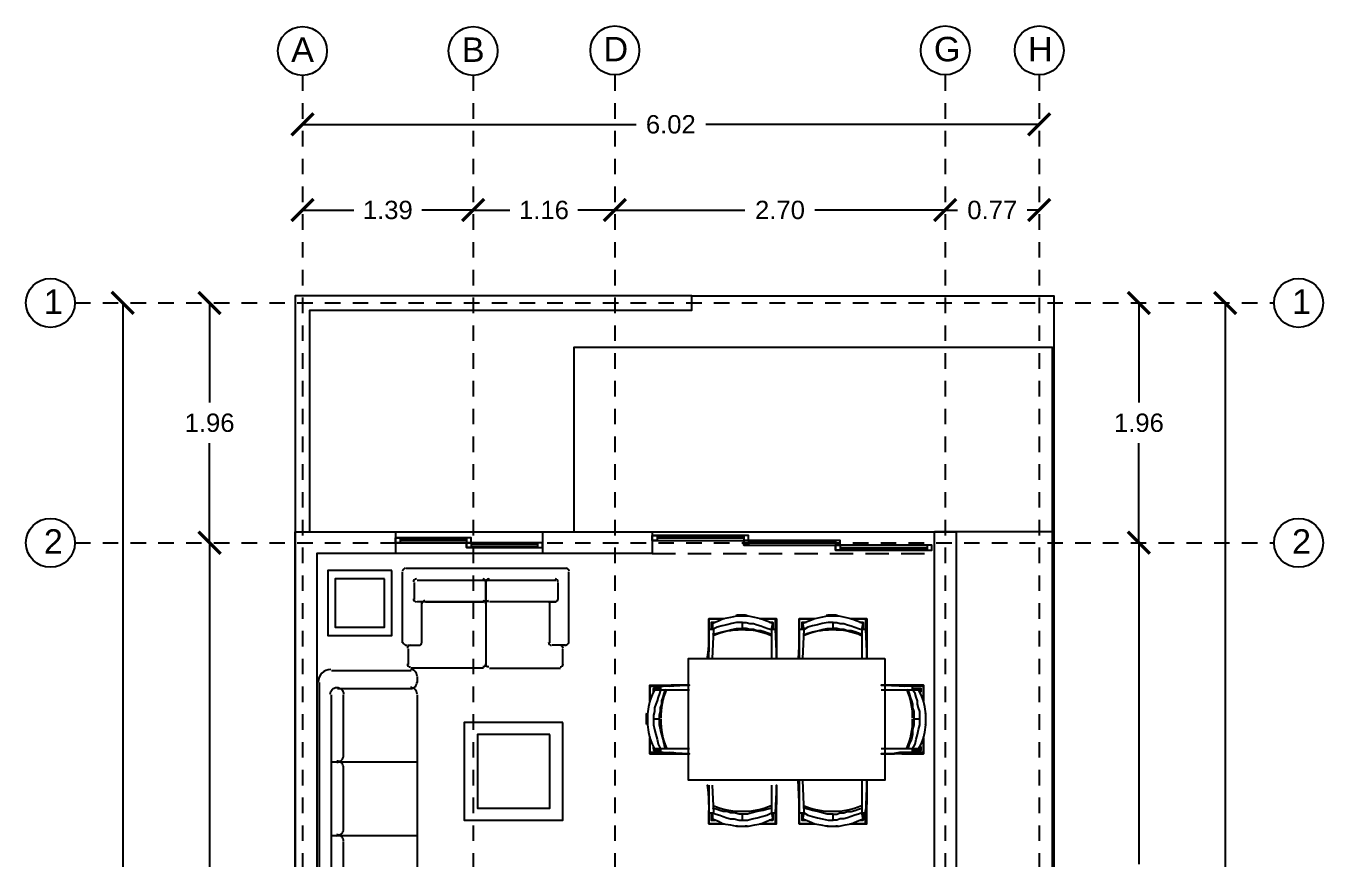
# Model space of a CAD drawing. Header units: metres. Extents: x -5 to 105, y 23 to 139.
# Drawn here: x 22.56 to 33.16, y 132.03 to 138.84 of the extents above; entities that cross this region are included whole.
import ezdxf

# ---------------------------------------------------------------- set-up
doc = ezdxf.new("R2010")
doc.units = ezdxf.units.M
doc.linetypes.add('DASHED2', pattern=[9.525, 6.35, -3.175])
for name, color, linetype in [('Cotas', 1, 'Continuous'), ('Ejes', 30, 'DASHED2'), ('Muebles', 41, 'Continuous'), ('Muros', 8, 'Continuous'), ('Proyecciones', 254, 'DASHED2'), ('Ventanas', 4, 'Continuous')]:
    doc.layers.add(name, color=color, linetype=linetype)
doc.styles.get("Standard").update_dxf_attribs({"font": 'arial.ttf'})
doc.dimstyles.new('Cotas', dxfattribs={"dimtxt": 0.15, "dimasz": 0.18, "dimexe": 0.18, "dimexo": 0.0625, "dimgap": 0.09, "dimtad": 0, "dimtih": 1, "dimtoh": 1, "dimzin": 0, "dimdsep": 46, "dimtxsty": 'Standard', "dimblk": 'ARCHTICK', "dimcen": 0.09, "dimse1": 1, "dimse2": 1, "dimclre": 30, "dimadec": 0, "dimazin": 0, "dimtfac": 1, "dimtofl": 0, "dimtmove": 0, "dimatfit": 3, "dimfxl": 1, "dimtolj": 1, "dimtzin": 0, "dimarcsym": 0})

# ---------------------------------------------------------------- blocks, each defined once
blk = doc.blocks.new('_ArchTick')
at = {"color": 0, "linetype": 'ByBlock', "const_width": 0.15}
blk.add_lwpolyline([(-0.5, -0.5), (0.5, 0.5)], dxfattribs=at)
blk = doc.blocks.new('*D53')
at = {"layer": 'Cotas', "color": 0, "lineweight": -2, "ltscale": 0.03, "transparency": 16777216}
for p, q in [((24.061, 134.619), (24.061, 131.692)), ((24.061, 128.431), (24.061, 131.358))]:
    blk.add_line(p, q, dxfattribs=at)
at = {"layer": 'Defpoints', "color": 0, "ltscale": 0.03, "transparency": 16777216}
for p in [(24.061, 134.619), (25.578, 134.619), (25.096, 128.431)]:
    blk.add_point(p, dxfattribs=at)
at = {"layer": 'Cotas', "color": 0, "lineweight": -2, "ltscale": 0.03, "transparency": 16777216, "xscale": 0.18, "yscale": 0.18, "zscale": 0.18}
for p, rotation in [((24.061, 134.619), 90), ((24.061, 128.431), 270)]:
    blk.add_blockref('_ArchTick', p, dxfattribs=dict(at, rotation=rotation))
at = {"layer": 'Cotas', "color": 0, "ltscale": 0.03, "transparency": 16777216, "insert": (24.061, 131.525), "char_height": 0.15, "attachment_point": 5}
blk.add_mtext('\\A1;6.19', dxfattribs=at)
blk = doc.blocks.new('*D54')
at = {"layer": 'Cotas', "color": 0, "lineweight": -2, "ltscale": 0.03, "transparency": 16777216}
for p, q in [((24.061, 136.579), (24.061, 135.765)), ((24.061, 134.619), (24.061, 135.432))]:
    blk.add_line(p, q, dxfattribs=at)
at = {"layer": 'Defpoints', "color": 0, "ltscale": 0.03, "transparency": 16777216}
for p in [(24.061, 136.579), (24.761, 136.579), (24.761, 134.619)]:
    blk.add_point(p, dxfattribs=at)
at = {"layer": 'Cotas', "color": 0, "lineweight": -2, "ltscale": 0.03, "transparency": 16777216, "xscale": 0.18, "yscale": 0.18, "zscale": 0.18}
for p, rotation in [((24.061, 136.579), 90), ((24.061, 134.619), 270)]:
    blk.add_blockref('_ArchTick', p, dxfattribs=dict(at, rotation=rotation))
at = {"layer": 'Cotas', "color": 0, "ltscale": 0.03, "transparency": 16777216, "insert": (24.061, 135.599), "char_height": 0.15, "attachment_point": 5}
blk.add_mtext('\\A1;1.96', dxfattribs=at)
blk = doc.blocks.new('*D55')
at = {"layer": 'Cotas', "color": 0, "lineweight": -2, "ltscale": 0.03, "transparency": 16777216}
for p, q in [((23.351, 136.579), (23.351, 128.342)), ((23.351, 120.136), (23.351, 128.009))]:
    blk.add_line(p, q, dxfattribs=at)
at = {"layer": 'Defpoints', "color": 0, "ltscale": 0.03, "transparency": 16777216}
for p in [(23.351, 136.579), (23.351, 136.579), (24.061, 120.136)]:
    blk.add_point(p, dxfattribs=at)
at = {"layer": 'Cotas', "color": 0, "lineweight": -2, "ltscale": 0.03, "transparency": 16777216, "xscale": 0.18, "yscale": 0.18, "zscale": 0.18}
for p, rotation in [((23.351, 136.579), 90), ((23.351, 120.136), 270)]:
    blk.add_blockref('_ArchTick', p, dxfattribs=dict(at, rotation=rotation))
at = {"layer": 'Cotas', "color": 0, "ltscale": 0.03, "transparency": 16777216, "insert": (23.351, 128.175), "char_height": 0.15, "attachment_point": 5}
blk.add_mtext('\\A1;16.44', dxfattribs=at)
blk = doc.blocks.new('*D59')
at = {"layer": 'Cotas', "color": 0, "lineweight": -2, "ltscale": 0.03, "transparency": 16777216}
for p, q in [((31.653, 134.619), (31.653, 131.992)), ((31.653, 129.032), (31.653, 131.659))]:
    blk.add_line(p, q, dxfattribs=at)
at = {"layer": 'Defpoints', "color": 0, "ltscale": 0.03, "transparency": 16777216}
for p in [(29.982, 134.619), (30.953, 129.032), (31.653, 129.032)]:
    blk.add_point(p, dxfattribs=at)
at = {"layer": 'Cotas', "color": 0, "lineweight": -2, "ltscale": 0.03, "transparency": 16777216, "xscale": 0.18, "yscale": 0.18, "zscale": 0.18}
for p, rotation in [((31.653, 134.619), 90), ((31.653, 129.032), 270)]:
    blk.add_blockref('_ArchTick', p, dxfattribs=dict(at, rotation=rotation))
at = {"layer": 'Cotas', "color": 0, "ltscale": 0.03, "transparency": 16777216, "insert": (31.653, 131.825), "char_height": 0.15, "attachment_point": 5}
blk.add_mtext('\\A1;5.59', dxfattribs=at)
blk = doc.blocks.new('*D60')
at = {"layer": 'Cotas', "color": 0, "lineweight": -2, "ltscale": 0.03, "transparency": 16777216}
for p, q in [((31.653, 136.579), (31.653, 135.765)), ((31.653, 134.619), (31.653, 135.432))]:
    blk.add_line(p, q, dxfattribs=at)
at = {"layer": 'Defpoints', "color": 0, "ltscale": 0.03, "transparency": 16777216}
for p in [(30.958, 136.579), (30.953, 134.619), (31.653, 134.619)]:
    blk.add_point(p, dxfattribs=at)
at = {"layer": 'Cotas', "color": 0, "lineweight": -2, "ltscale": 0.03, "transparency": 16777216, "xscale": 0.18, "yscale": 0.18, "zscale": 0.18}
for p, rotation in [((31.653, 136.579), 90), ((31.653, 134.619), 270)]:
    blk.add_blockref('_ArchTick', p, dxfattribs=dict(at, rotation=rotation))
at = {"layer": 'Cotas', "color": 0, "ltscale": 0.03, "transparency": 16777216, "insert": (31.653, 135.599), "char_height": 0.15, "attachment_point": 5}
blk.add_mtext('\\A1;1.96', dxfattribs=at)
blk = doc.blocks.new('*D61')
at = {"layer": 'Cotas', "color": 0, "lineweight": -2, "ltscale": 0.03, "transparency": 16777216}
for p, q in [((32.358, 136.579), (32.358, 128.524)), ((32.358, 120.136), (32.358, 128.191))]:
    blk.add_line(p, q, dxfattribs=at)
at = {"layer": 'Defpoints', "color": 0, "ltscale": 0.03, "transparency": 16777216}
for p in [(31.653, 136.579), (32.358, 136.579), (31.783, 120.136)]:
    blk.add_point(p, dxfattribs=at)
at = {"layer": 'Cotas', "color": 0, "lineweight": -2, "ltscale": 0.03, "transparency": 16777216, "xscale": 0.18, "yscale": 0.18, "zscale": 0.18}
for p, rotation in [((32.358, 136.579), 90), ((32.358, 120.136), 270)]:
    blk.add_blockref('_ArchTick', p, dxfattribs=dict(at, rotation=rotation))
at = {"layer": 'Cotas', "color": 0, "ltscale": 0.03, "transparency": 16777216, "insert": (32.358, 128.358), "char_height": 0.15, "attachment_point": 5}
blk.add_mtext('\\A1;16.44', dxfattribs=at)
blk = doc.blocks.new('*D77')
at = {"layer": 'Cotas', "color": 0, "lineweight": -2, "transparency": 16777216}
for p, q in [((24.82, 138.038), (27.545, 138.038)), ((30.839, 138.038), (28.114, 138.038))]:
    blk.add_line(p, q, dxfattribs=at)
at = {"layer": 'Defpoints', "color": 0, "transparency": 16777216}
for p in [(24.82, 138.038), (30.839, 138.038), (30.839, 138.038)]:
    blk.add_point(p, dxfattribs=at)
at = {"layer": 'Cotas', "color": 0, "lineweight": -2, "transparency": 16777216, "xscale": 0.18, "yscale": 0.18, "zscale": 0.18, "rotation": 180}
blk.add_blockref('_ArchTick', (24.82, 138.038), dxfattribs=at)
at = {"layer": 'Cotas', "color": 0, "lineweight": -2, "transparency": 16777216, "xscale": 0.18, "yscale": 0.18, "zscale": 0.18}
blk.add_blockref('_ArchTick', (30.839, 138.038), dxfattribs=at)
at = {"layer": 'Cotas', "color": 0, "transparency": 16777216, "insert": (27.829, 138.038), "char_height": 0.15, "attachment_point": 5}
blk.add_mtext('\\A1;6.02', dxfattribs=at)
blk = doc.blocks.new('*D81')
at = {"layer": 'Cotas', "color": 0, "lineweight": -2, "ltscale": 0.03, "transparency": 16777216}
for p, q in [((24.82, 137.338), (25.239, 137.338)), ((26.214, 137.338), (25.795, 137.338))]:
    blk.add_line(p, q, dxfattribs=at)
at = {"layer": 'Defpoints', "color": 0, "ltscale": 0.03, "transparency": 16777216}
for p in [(26.214, 137.338), (24.82, 136.638), (26.214, 136.638)]:
    blk.add_point(p, dxfattribs=at)
at = {"layer": 'Cotas', "color": 0, "lineweight": -2, "ltscale": 0.03, "transparency": 16777216, "xscale": 0.18, "yscale": 0.18, "zscale": 0.18, "rotation": 180}
blk.add_blockref('_ArchTick', (24.82, 137.338), dxfattribs=at)
at = {"layer": 'Cotas', "color": 0, "lineweight": -2, "ltscale": 0.03, "transparency": 16777216, "xscale": 0.18, "yscale": 0.18, "zscale": 0.18}
blk.add_blockref('_ArchTick', (26.214, 137.338), dxfattribs=at)
at = {"layer": 'Cotas', "color": 0, "ltscale": 0.03, "transparency": 16777216, "insert": (25.517, 137.338), "char_height": 0.15, "attachment_point": 5}
blk.add_mtext('\\A1;1.39', dxfattribs=at)
blk = doc.blocks.new('*D82')
at = {"layer": 'Cotas', "color": 0, "lineweight": -2, "ltscale": 0.03, "transparency": 16777216}
for p, q in [((26.214, 137.338), (26.515, 137.338)), ((27.372, 137.338), (27.07, 137.338))]:
    blk.add_line(p, q, dxfattribs=at)
at = {"layer": 'Defpoints', "color": 0, "ltscale": 0.03, "transparency": 16777216}
for p in [(27.372, 137.338), (26.214, 136.638), (27.372, 136.638)]:
    blk.add_point(p, dxfattribs=at)
at = {"layer": 'Cotas', "color": 0, "lineweight": -2, "ltscale": 0.03, "transparency": 16777216, "xscale": 0.18, "yscale": 0.18, "zscale": 0.18, "rotation": 180}
blk.add_blockref('_ArchTick', (26.214, 137.338), dxfattribs=at)
at = {"layer": 'Cotas', "color": 0, "lineweight": -2, "ltscale": 0.03, "transparency": 16777216, "xscale": 0.18, "yscale": 0.18, "zscale": 0.18}
blk.add_blockref('_ArchTick', (27.372, 137.338), dxfattribs=at)
at = {"layer": 'Cotas', "color": 0, "ltscale": 0.03, "transparency": 16777216, "insert": (26.793, 137.338), "char_height": 0.15, "attachment_point": 5}
blk.add_mtext('\\A1;1.16', dxfattribs=at)
blk = doc.blocks.new('*D83')
at = {"layer": 'Cotas', "color": 0, "lineweight": -2, "ltscale": 0.03, "transparency": 16777216}
for p, q in [((27.372, 137.338), (28.435, 137.338)), ((30.071, 137.338), (29.007, 137.338))]:
    blk.add_line(p, q, dxfattribs=at)
at = {"layer": 'Defpoints', "color": 0, "ltscale": 0.03, "transparency": 16777216}
for p in [(30.071, 137.338), (27.372, 136.638), (30.071, 136.638)]:
    blk.add_point(p, dxfattribs=at)
at = {"layer": 'Cotas', "color": 0, "lineweight": -2, "ltscale": 0.03, "transparency": 16777216, "xscale": 0.18, "yscale": 0.18, "zscale": 0.18, "rotation": 180}
blk.add_blockref('_ArchTick', (27.372, 137.338), dxfattribs=at)
at = {"layer": 'Cotas', "color": 0, "lineweight": -2, "ltscale": 0.03, "transparency": 16777216, "xscale": 0.18, "yscale": 0.18, "zscale": 0.18}
blk.add_blockref('_ArchTick', (30.071, 137.338), dxfattribs=at)
at = {"layer": 'Cotas', "color": 0, "ltscale": 0.03, "transparency": 16777216, "insert": (28.721, 137.338), "char_height": 0.15, "attachment_point": 5}
blk.add_mtext('\\A1;2.70', dxfattribs=at)
blk = doc.blocks.new('*D84')
at = {"layer": 'Cotas', "color": 0, "lineweight": -2, "ltscale": 0.03, "transparency": 16777216}
for p, q in [((30.071, 137.338), (30.17, 137.338)), ((30.839, 137.338), (30.74, 137.338))]:
    blk.add_line(p, q, dxfattribs=at)
at = {"layer": 'Defpoints', "color": 0, "ltscale": 0.03, "transparency": 16777216}
for p in [(30.839, 137.338), (30.071, 136.638), (30.839, 136.638)]:
    blk.add_point(p, dxfattribs=at)
at = {"layer": 'Cotas', "color": 0, "lineweight": -2, "ltscale": 0.03, "transparency": 16777216, "xscale": 0.18, "yscale": 0.18, "zscale": 0.18, "rotation": 180}
blk.add_blockref('_ArchTick', (30.071, 137.338), dxfattribs=at)
at = {"layer": 'Cotas', "color": 0, "lineweight": -2, "ltscale": 0.03, "transparency": 16777216, "xscale": 0.18, "yscale": 0.18, "zscale": 0.18}
blk.add_blockref('_ArchTick', (30.839, 137.338), dxfattribs=at)
at = {"layer": 'Cotas', "color": 0, "ltscale": 0.03, "transparency": 16777216, "insert": (30.455, 137.338), "char_height": 0.15, "attachment_point": 5}
blk.add_mtext('\\A1;0.77', dxfattribs=at)
blk = doc.blocks.new('Coc1')
at = {"lineweight": 25}
for points in [[(45.781, 145.877), (45.653, 145.877), (45.771, 145.877)], [(45.653, 145.769), (45.653, 145.877), (45.653, 145.7)], [(45.653, 145.877), (45.653, 145.877)], [(46.175, 145.838), (46.126, 145.857), (46.077, 145.877), (46.028, 145.887), (45.978, 145.897), (45.88, 145.897), (45.831, 145.887), (45.771, 145.877), (45.732, 145.857), (45.683, 145.838), (45.683, 145.788), (45.683, 145.847), (45.702, 145.847), (45.673, 145.847)], [(45.683, 145.847), (45.673, 145.847), (45.673, 145.788)], [(45.929, 145.847), (45.88, 145.847), (45.84, 145.838), (45.801, 145.828), (45.762, 145.818), (45.722, 145.808), (45.683, 145.788), (45.683, 145.838)], [(46.166, 145.749), (46.136, 145.759), (46.106, 145.769), (46.077, 145.779), (46.047, 145.779), (46.018, 145.788), (45.988, 145.788), (45.959, 145.798), (45.929, 145.798), (45.929, 145.808), (45.929, 145.828), (45.929, 145.847), (45.959, 145.847), (45.988, 145.838), (46.018, 145.838), (46.047, 145.828), (46.077, 145.818), (46.106, 145.808), (46.136, 145.798), (46.166, 145.788), (46.175, 145.838), (46.175, 145.788)], [(46.205, 145.877), (46.067, 145.877)], [(46.077, 145.877), (46.195, 145.877), (46.195, 145.769)], [(46.156, 145.847), (46.175, 145.847), (46.146, 145.847)], [(46.175, 145.847), (46.175, 145.847)], [(46.175, 145.847), (46.175, 145.788), (46.175, 145.847)], [(46.195, 145.877), (46.205, 145.877), (46.205, 145.7)], [(46.52, 145.877), (46.392, 145.877), (46.51, 145.877)], [(46.392, 145.769), (46.392, 145.877), (46.392, 145.7)], [(46.392, 145.877), (46.392, 145.877)], [(46.422, 145.847), (46.412, 145.847), (46.412, 145.788)], [(46.451, 145.847), (46.412, 145.847)], [(46.914, 145.838), (46.865, 145.857), (46.816, 145.877), (46.767, 145.887), (46.717, 145.897), (46.619, 145.897), (46.569, 145.887), (46.52, 145.877), (46.471, 145.857), (46.422, 145.838), (46.422, 145.788), (46.422, 145.847), (46.441, 145.847)], [(46.668, 145.847), (46.629, 145.847), (46.579, 145.838), (46.54, 145.828), (46.501, 145.818), (46.461, 145.808), (46.432, 145.788), (46.422, 145.838)], [(46.904, 145.749), (46.875, 145.759), (46.845, 145.769), (46.816, 145.779), (46.786, 145.779), (46.757, 145.788), (46.727, 145.788), (46.698, 145.798), (46.668, 145.798), (46.668, 145.808), (46.668, 145.828), (46.668, 145.847), (46.698, 145.847), (46.727, 145.838), (46.757, 145.838), (46.786, 145.828), (46.816, 145.818), (46.845, 145.808), (46.875, 145.798), (46.904, 145.788), (46.914, 145.838), (46.914, 145.788)], [(46.944, 145.877), (46.806, 145.877)], [(46.816, 145.877), (46.934, 145.877), (46.934, 145.769)], [(46.895, 145.847), (46.914, 145.847), (46.885, 145.847)], [(46.914, 145.847), (46.914, 145.847)], [(46.914, 145.847), (46.914, 145.788), (46.914, 145.847)], [(46.934, 145.877), (46.944, 145.877), (46.944, 145.7)], [(45.653, 145.552), (45.653, 145.788), (45.653, 145.739), (45.653, 145.68), (45.653, 145.611), (45.643, 145.552), (45.643, 145.562), (45.653, 145.641), (45.653, 145.719), (45.653, 145.7), (45.643, 145.552)], [(45.683, 145.552), (45.693, 145.788), (45.673, 145.788), (45.653, 145.788)], [(45.683, 145.749), (45.722, 145.759), (45.762, 145.769), (45.801, 145.779), (45.84, 145.788), (45.88, 145.798), (45.929, 145.798)], [(45.683, 145.788), (45.683, 145.788)], [(45.683, 145.739), (45.693, 145.739)], [(46.195, 145.788), (46.205, 145.552), (46.205, 145.7), (46.205, 145.719), (46.205, 145.641), (46.205, 145.562), (46.205, 145.552), (46.205, 145.611), (46.205, 145.68), (46.205, 145.739), (46.195, 145.788), (46.185, 145.788), (46.166, 145.788), (46.166, 145.552)], [(46.166, 145.739), (46.166, 145.739)], [(46.175, 145.788), (46.175, 145.788)], [(46.392, 145.552), (46.392, 145.788), (46.392, 145.739), (46.392, 145.68), (46.392, 145.611), (46.392, 145.552), (46.392, 145.562), (46.392, 145.641), (46.392, 145.719), (46.392, 145.7), (46.382, 145.552)], [(46.422, 145.552), (46.432, 145.788), (46.412, 145.788), (46.392, 145.788)], [(46.422, 145.788), (46.422, 145.788)], [(46.432, 145.749), (46.461, 145.759), (46.501, 145.769), (46.54, 145.779), (46.579, 145.788), (46.619, 145.798), (46.668, 145.798)], [(46.432, 145.739), (46.432, 145.739)], [(46.934, 145.788), (46.944, 145.552), (46.944, 145.7), (46.944, 145.719), (46.944, 145.641), (46.944, 145.562), (46.944, 145.552), (46.944, 145.611), (46.944, 145.68), (46.944, 145.739), (46.934, 145.788), (46.924, 145.788), (46.904, 145.788), (46.904, 145.552)], [(46.904, 145.739), (46.904, 145.739)], [(46.914, 145.788), (46.914, 145.788)], [(45.21, 145.296), (45.19, 145.256), (45.17, 145.207), (45.161, 145.158), (45.151, 145.099), (45.151, 145.01), (45.161, 144.951), (45.17, 144.902), (45.19, 144.852), (45.21, 144.813), (45.259, 144.813), (45.2, 144.813), (45.2, 144.833), (45.2, 144.803)], [(45.17, 145.335), (45.17, 145.197)], [(45.17, 145.325), (45.17, 145.335), (45.348, 145.335)], [(45.17, 145.207), (45.17, 145.325), (45.279, 145.325)], [(45.2, 145.306), (45.2, 145.306)], [(45.2, 145.306), (45.259, 145.306), (45.2, 145.306)], [(45.259, 145.296), (45.249, 145.266), (45.239, 145.237), (45.23, 145.207), (45.22, 145.178), (45.21, 145.148), (45.21, 145.118), (45.2, 145.089), (45.2, 145.059), (45.22, 145.059), (45.239, 145.059), (45.249, 145.059), (45.249, 145.089), (45.259, 145.118), (45.259, 145.148), (45.269, 145.178), (45.269, 145.207), (45.279, 145.237), (45.289, 145.266), (45.299, 145.296)], [(45.259, 145.296), (45.21, 145.296), (45.259, 145.296)], [(45.259, 145.325), (45.496, 145.335), (45.348, 145.335), (45.328, 145.325), (45.407, 145.335), (45.486, 145.335), (45.496, 145.335), (45.436, 145.335), (45.368, 145.325), (45.308, 145.325), (45.259, 145.325), (45.259, 145.306), (45.259, 145.296), (45.496, 145.296)], [(45.259, 145.296), (45.259, 145.296)], [(45.308, 145.296), (45.308, 145.296)], [(47.062, 145.296), (47.318, 145.296), (47.318, 145.306), (47.318, 145.325), (47.269, 145.325), (47.21, 145.325), (47.151, 145.335), (47.082, 145.335), (47.062, 145.335), (47.092, 145.335), (47.17, 145.335), (47.249, 145.325), (47.23, 145.335), (47.062, 145.335), (47.318, 145.325)], [(47.407, 145.197), (47.407, 145.335), (47.23, 145.335)], [(47.269, 145.296), (47.269, 145.296)], [(47.279, 145.296), (47.289, 145.266), (47.299, 145.237), (47.308, 145.207), (47.318, 145.178), (47.318, 145.148), (47.328, 145.118), (47.328, 145.089), (47.328, 145.059), (47.348, 145.059), (47.367, 145.059), (47.377, 145.059), (47.377, 145.089), (47.377, 145.118), (47.367, 145.148), (47.358, 145.178), (47.358, 145.207), (47.348, 145.237), (47.338, 145.266), (47.318, 145.296), (47.328, 145.296), (47.367, 145.296), (47.318, 145.296)], [(47.407, 145.335), (47.407, 145.325), (47.308, 145.325)], [(47.367, 144.813), (47.318, 144.813), (47.328, 144.813), (47.367, 144.813), (47.387, 144.852), (47.407, 144.902), (47.417, 144.951), (47.427, 145.01), (47.427, 145.099), (47.417, 145.158), (47.407, 145.207), (47.387, 145.256), (47.367, 145.296)], [(47.377, 145.276), (47.377, 145.306)], [(47.387, 145.276), (47.387, 145.306)], [(47.407, 145.325), (47.407, 145.207)], [(45.2, 145.059), (45.2, 145.01), (45.21, 144.971), (45.22, 144.931), (45.23, 144.892), (45.239, 144.852), (45.259, 144.813), (45.21, 144.813)], [(45.299, 144.813), (45.289, 144.852), (45.279, 144.892), (45.269, 144.931), (45.259, 144.971), (45.249, 145.01), (45.249, 145.059)], [(47.328, 145.059), (47.328, 145.01), (47.318, 144.971), (47.318, 144.931), (47.308, 144.892), (47.289, 144.852), (47.279, 144.813)], [(47.377, 144.813), (47.318, 144.813), (47.338, 144.852), (47.348, 144.892), (47.358, 144.931), (47.367, 144.971), (47.377, 145.01), (47.377, 145.059)], [(45.17, 144.912), (45.17, 144.774), (45.348, 144.774)], [(45.279, 144.783), (45.17, 144.783), (45.17, 144.902)], [(47.23, 144.774), (47.407, 144.774), (47.407, 144.912)], [(47.407, 144.902), (47.407, 144.783), (47.308, 144.783)], [(45.17, 144.774), (45.17, 144.783)], [(45.2, 144.813), (45.2, 144.803), (45.259, 144.803)], [(45.496, 144.813), (45.259, 144.813), (45.259, 144.803), (45.259, 144.783)], [(45.259, 144.813), (45.259, 144.813)], [(45.308, 144.813), (45.308, 144.813)], [(47.318, 144.783), (47.269, 144.783), (47.21, 144.783), (47.151, 144.774), (47.082, 144.774), (47.062, 144.774), (47.092, 144.774), (47.17, 144.774), (47.249, 144.783), (47.23, 144.774), (47.062, 144.774), (47.318, 144.783), (47.318, 144.803), (47.318, 144.813), (47.062, 144.813)], [(47.269, 144.813), (47.269, 144.813)], [(47.318, 144.803), (47.387, 144.803), (47.387, 144.833)], [(47.387, 144.803), (47.377, 144.813), (47.377, 144.833)], [(47.407, 144.783), (47.407, 144.774)], [(46.392, 144.291), (46.392, 144.34), (46.392, 144.399), (46.392, 144.468), (46.392, 144.527), (46.392, 144.557), (46.392, 144.291), (46.412, 144.291), (46.432, 144.291), (46.422, 144.557)], [(46.904, 144.557), (46.904, 144.291), (46.924, 144.291), (46.934, 144.291), (46.944, 144.34), (46.944, 144.399), (46.944, 144.468), (46.944, 144.527), (46.944, 144.557), (46.944, 144.517), (46.944, 144.439), (46.944, 144.36), (46.944, 144.38), (46.944, 144.557), (46.934, 144.291)], [(45.643, 144.517), (45.653, 144.38), (45.653, 144.36), (45.653, 144.439), (45.643, 144.517), (45.653, 144.468), (45.653, 144.399), (45.653, 144.34), (45.653, 144.291), (45.673, 144.291), (45.693, 144.291), (45.683, 144.517)], [(45.653, 144.517), (45.653, 144.291)], [(46.166, 144.517), (46.166, 144.291), (46.185, 144.291), (46.195, 144.291)], [(45.653, 144.38), (45.653, 144.202), (45.781, 144.202)], [(45.693, 144.34), (45.683, 144.34)], [(46.067, 144.202), (46.205, 144.202), (46.205, 144.38)], [(46.166, 144.34), (46.166, 144.34)], [(46.392, 144.38), (46.392, 144.202), (46.392, 144.311)], [(46.432, 144.34), (46.432, 144.34)], [(46.806, 144.202), (46.944, 144.202), (46.944, 144.38)], [(46.904, 144.34), (46.904, 144.34)], [(45.771, 144.202), (45.653, 144.202), (45.653, 144.311)], [(45.673, 144.291), (45.673, 144.232), (45.683, 144.232), (45.683, 144.291), (45.712, 144.281), (45.742, 144.271), (45.771, 144.261), (45.801, 144.251), (45.831, 144.242), (45.86, 144.242), (45.9, 144.232), (45.929, 144.232), (45.929, 144.251), (45.929, 144.271), (45.929, 144.281), (45.9, 144.281), (45.86, 144.291), (45.831, 144.291), (45.801, 144.301), (45.771, 144.301), (45.742, 144.311), (45.712, 144.32), (45.683, 144.33)], [(45.673, 144.232), (45.702, 144.232), (45.683, 144.232)], [(45.683, 144.242), (45.732, 144.222), (45.771, 144.202), (45.831, 144.192), (45.88, 144.182), (45.978, 144.182), (46.028, 144.192), (46.077, 144.202), (46.126, 144.222), (46.175, 144.242), (46.175, 144.291), (46.175, 144.232), (46.146, 144.232)], [(45.683, 144.291), (45.683, 144.291)], [(45.683, 144.291), (45.683, 144.242), (45.683, 144.291)], [(46.166, 144.33), (46.136, 144.32), (46.097, 144.311), (46.047, 144.301), (46.008, 144.291), (45.968, 144.281), (45.929, 144.281)], [(45.929, 144.232), (45.968, 144.232), (46.008, 144.242), (46.047, 144.251), (46.087, 144.261), (46.126, 144.271), (46.166, 144.291), (46.175, 144.242)], [(46.195, 144.311), (46.195, 144.202), (46.077, 144.202)], [(46.156, 144.232), (46.175, 144.232), (46.175, 144.291)], [(46.175, 144.291), (46.175, 144.291)], [(46.175, 144.232), (46.175, 144.232)], [(46.412, 144.291), (46.412, 144.232), (46.451, 144.232)], [(46.412, 144.232), (46.422, 144.232), (46.441, 144.232)], [(46.422, 144.232), (46.422, 144.291), (46.422, 144.242), (46.471, 144.222), (46.52, 144.202), (46.569, 144.192), (46.619, 144.182), (46.717, 144.182), (46.767, 144.192), (46.816, 144.202), (46.865, 144.222), (46.914, 144.242)], [(46.422, 144.291), (46.422, 144.291)], [(46.422, 144.242), (46.432, 144.291), (46.461, 144.271), (46.501, 144.261), (46.54, 144.251), (46.579, 144.242), (46.629, 144.232), (46.668, 144.232)], [(46.668, 144.281), (46.619, 144.281), (46.579, 144.291), (46.54, 144.301), (46.501, 144.311), (46.461, 144.32), (46.432, 144.33)], [(46.914, 144.291), (46.914, 144.232), (46.914, 144.291), (46.914, 144.242), (46.904, 144.291), (46.875, 144.281), (46.845, 144.271), (46.816, 144.261), (46.786, 144.251), (46.757, 144.242), (46.727, 144.242), (46.698, 144.232), (46.668, 144.232), (46.668, 144.251), (46.668, 144.271), (46.668, 144.281), (46.698, 144.281), (46.727, 144.291), (46.757, 144.291), (46.786, 144.301), (46.816, 144.301), (46.845, 144.311), (46.875, 144.32), (46.904, 144.33)], [(46.885, 144.232), (46.914, 144.232), (46.895, 144.232)], [(46.914, 144.291), (46.914, 144.291)], [(46.914, 144.232), (46.914, 144.232)], [(46.944, 144.202), (46.934, 144.202), (46.934, 144.311)], [(45.653, 144.202), (45.653, 144.202)], [(46.205, 144.202), (46.195, 144.202)], [(46.51, 144.202), (46.392, 144.202), (46.52, 144.202)], [(46.392, 144.202), (46.392, 144.202)], [(46.934, 144.202), (46.816, 144.202)]]:
    blk.add_lwpolyline(points, dxfattribs=at)
for points in [[(45.688, 145.741, -0.108036), (45.923, 145.788, -0.108036), (46.161, 145.741)], [(46.426, 145.741, -0.108036), (46.662, 145.788, -0.108036), (46.9, 145.741)], [(46.161, 144.348, -0.108036), (45.925, 144.301, -0.108036), (45.688, 144.348)], [(46.9, 144.348, -0.108036), (46.664, 144.301, -0.108036), (46.426, 144.348)]]:
    blk.add_lwpolyline(points, format="xyb", dxfattribs=at)
for points in [[(47.092, 145.552), (47.092, 144.557), (45.486, 144.557), (45.486, 145.552)], [(45.2, 145.276), (45.2, 145.306)], [(47.318, 145.306), (47.377, 145.306), (47.387, 145.306)], [(45.496, 144.774), (45.259, 144.783), (45.308, 144.783), (45.368, 144.783), (45.436, 144.774), (45.496, 144.774), (45.486, 144.774), (45.407, 144.774), (45.328, 144.783), (45.348, 144.774)], [(46.392, 144.38), (46.382, 144.557), (46.392, 144.517), (46.392, 144.439), (46.392, 144.36)], [(46.205, 144.517), (46.195, 144.291), (46.205, 144.34), (46.205, 144.399), (46.205, 144.468), (46.205, 144.517), (46.205, 144.439), (46.205, 144.36), (46.205, 144.38)]]:
    blk.add_lwpolyline(points, close=True, dxfattribs=at)
for centre, radius, start, end in [((45.934, 145.271), 0.636, 91.1812, 95.515), ((45.904, 145.271), 0.636, 84.485, 88.8188), ((46.673, 145.271), 0.636, 91.1812, 95.515), ((46.643, 145.271), 0.636, 84.485, 88.8188), ((45.826, 145.074), 0.566, 156.4069, 181.0712), ((46.752, 145.074), 0.566, 358.9288, 23.5932), ((45.776, 145.045), 0.636, 174.485, 178.8188), ((46.791, 145.045), 0.636, 1.1823, 5.5146), ((45.776, 145.074), 0.636, 181.1812, 185.515), ((45.826, 145.045), 0.566, 178.9288, 203.5931), ((46.752, 145.045), 0.566, 336.4068, 1.0712), ((46.791, 145.074), 0.636, 354.4854, 358.8177), ((45.934, 144.818), 0.636, 264.485, 268.8188), ((45.904, 144.818), 0.636, 271.1812, 275.515), ((46.673, 144.818), 0.636, 264.485, 268.8188), ((46.643, 144.818), 0.636, 271.1812, 275.515)]:
    blk.add_arc(centre, radius, start, end, dxfattribs=at)
blk = doc.blocks.new('Sal1')
at = {"lineweight": 25}
for points in [[(43.062, 146.271), (42.54, 146.271), (42.54, 145.739), (43.062, 145.739)], [(43.003, 146.202), (42.599, 146.202), (42.599, 145.808), (43.003, 145.808)], [(43.831, 146.035), (43.831, 146.173)], [(44.461, 145.03), (43.653, 145.03), (43.653, 144.232), (44.461, 144.232)], [(44.353, 144.931), (43.762, 144.931), (43.762, 144.33), (44.353, 144.33)]]:
    blk.add_lwpolyline(points, close=True, dxfattribs=at)
for points in [[(43.151, 145.68), (43.151, 146.261)], [(43.18, 146.291), (44.491, 146.291)], [(44.51, 145.68), (44.51, 146.261)], [(43.249, 146.035), (43.249, 146.173)], [(43.269, 146.192), (43.811, 146.192), (43.86, 146.192), (44.402, 146.192)], [(43.831, 146.035), (43.831, 146.173)], [(44.422, 146.035), (44.422, 146.173)], [(43.338, 146.015), (43.811, 146.015), (43.269, 146.015)], [(43.269, 146.015), (43.269, 146.015)], [(43.308, 145.68), (43.308, 146.015)], [(43.831, 145.995), (43.831, 145.503)], [(43.831, 145.995), (43.831, 145.995)], [(44.343, 146.015), (44.402, 146.015), (43.86, 146.015)], [(43.86, 146.015), (43.86, 146.015)], [(44.353, 145.68), (44.353, 146.015)], [(43.19, 145.66), (43.289, 145.66)], [(43.2, 145.503), (43.2, 145.631)], [(44.481, 145.66), (44.372, 145.66)], [(44.461, 145.503), (44.461, 145.631)], [(43.831, 145.503), (43.831, 145.503)], [(42.57, 145.453), (43.22, 145.453)], [(43.22, 145.473), (43.22, 145.473)], [(43.811, 145.473), (43.22, 145.473)], [(43.269, 145.404), (43.269, 145.355)], [(43.86, 145.473), (44.441, 145.473)], [(43.86, 145.473), (43.86, 145.473)], [(44.441, 145.473), (44.441, 145.473)], [(42.471, 143.453), (42.471, 145.355)], [(42.619, 145.306), (43.22, 145.306)], [(42.57, 143.562), (42.57, 145.256)], [(42.668, 144.754), (42.668, 145.256)], [(43.269, 145.256), (43.269, 143.562)], [(43.269, 144.705), (42.619, 144.705), (42.57, 144.705)], [(42.668, 144.153), (42.668, 144.655)], [(43.269, 144.104), (42.619, 144.104), (42.57, 144.104)], [(42.668, 143.562), (42.668, 144.054)], [(43.22, 143.503), (42.619, 143.503)], [(43.269, 143.453), (43.269, 143.404)], [(43.22, 143.355), (42.57, 143.355)]]:
    blk.add_lwpolyline(points, dxfattribs=at)
blk.add_lwpolyline([(43.806, 146.202, -0.414213), (43.831, 146.178, -0.414213), (43.855, 146.202, 0.414213), (43.831, 146.178, 0.414213)], format="xyb", close=True, dxfattribs=at)
for points in [[(43.855, 146.015, -0.414213), (43.831, 146.04, -0.414213), (43.806, 146.015)], [(43.806, 146.025, -0.414213), (43.831, 146, -0.414213), (43.855, 146.025)], [(43.855, 145.483, -0.414213), (43.831, 145.508, -0.414213), (43.806, 145.483)], [(42.56, 145.261, -0.414214), (42.614, 145.315, -0.414214), (42.668, 145.261)], [(42.668, 143.567, -0.414214), (42.614, 143.513, -0.414214), (42.56, 143.567)], [(43.269, 143.567, -0.414214), (43.215, 143.513, -0.414214), (43.269, 143.458)]]:
    blk.add_lwpolyline(points, format="xyb", dxfattribs=at)
for centre, radius, start, end in [((43.175, 146.266), 0.0246, 90.0001, 179.9999), ((44.486, 146.266), 0.0246, 0.0001, 89.9999), ((43.264, 146.178), 0.0246, 90.0001, 179.9999), ((44.397, 146.178), 0.0246, 0.0001, 89.9999), ((43.264, 146.04), 0.0246, 180.0001, 269.9999), ((44.397, 146.04), 0.0246, 270.0001, 359.9999), ((43.333, 146), 0.0246, 90.0001, 179.9999), ((43.185, 145.695), 0.0345, 198.4242, 272.1863), ((43.215, 145.636), 0.0246, 90.0001, 179.9999), ((43.284, 145.685), 0.0246, 270.0001, 359.9999), ((44.368, 145.685), 0.0246, 180.0001, 269.9999), ((44.437, 145.636), 0.0246, 0.0001, 89.9999), ((44.476, 145.695), 0.0345, 267.8137, 341.5758), ((43.215, 145.508), 0.0246, 180.0001, 269.9999), ((44.437, 145.508), 0.0246, 270.0001, 359.9999), ((42.565, 145.36), 0.103, 90, 180), ((43.215, 145.409), 0.0542, 359.9999, 90.0001), ((43.215, 145.36), 0.0542, 269.9999, 0.0001), ((43.215, 145.261), 0.0542, 359.9999, 90.0001), ((42.614, 144.759), 0.0542, 269.9999, 0.0001), ((42.614, 144.66), 0.0542, 359.9999, 90.0001), ((42.614, 144.158), 0.0542, 269.9999, 0.0001), ((42.614, 144.059), 0.0542, 359.9999, 90.0001), ((42.565, 143.458), 0.103, 180, 270), ((43.215, 143.409), 0.0542, 269.9999, 0.0001)]:
    blk.add_arc(centre, radius, start, end, dxfattribs=at)

msp = doc.modelspace()

# ---------------------------------------------------------------- linework, layer by layer
at = {"lineweight": 25}
for points in [[(27.677, 134.7072), (29.9823, 134.7072)], [(30.1597, 134.7072), (29.9823, 134.7072)], [(30.1597, 130.3231), (30.9478, 130.3231), (30.9478, 134.7072), (30.1597, 134.7072)]]:
    msp.add_lwpolyline(points, dxfattribs=at)
at = {"layer": 'Cotas'}
for centre in [(24.8199, 138.6382), (26.2139, 138.6382), (27.3716, 138.6429), (30.071, 138.6429), (30.8393, 138.6429), (22.7607, 136.5791), (32.9577, 136.5791), (22.7607, 134.6185), (32.9577, 134.6185)]:
    msp.add_circle(centre, 0.2, dxfattribs=at)
at = {"layer": 'Ejes', "ltscale": 0.02}
for points in [[(24.8199, 138.4382), (24.8199, 118.3361)], [(26.214, 138.4382), (26.214, 125.8601)], [(27.3716, 138.4382), (27.3716, 118.3361)], [(30.071, 138.4382), (30.071, 118.3361)], [(30.8393, 138.4382), (30.8395, 118.3361)], [(22.9607, 136.5791), (32.7577, 136.5791)], [(22.9607, 134.6185), (32.7577, 134.6185)]]:
    msp.add_lwpolyline(points, dxfattribs=at)
at = {"layer": 'Muros'}
for points in [[(24.879, 134.7072), (24.879, 136.52), (28.0021, 136.52), (28.0021, 136.6382), (24.7608, 136.6382), (24.7608, 134.7072)], [(28.0021, 136.6382), (30.9577, 136.6382), (30.9577, 120.1361)], [(30.1597, 125.5547), (30.9478, 125.5547), (30.9478, 136.2146), (27.0366, 136.2146), (27.0366, 134.7072)]]:
    msp.add_lwpolyline(points, dxfattribs=at)
for points in [[(24.7608, 122.7863), (24.7608, 134.7072)], [(25.0957, 120.1361), (24.7608, 120.1361), (24.7608, 134.7072), (27.677, 134.7072), (27.677, 134.5299), (24.9381, 134.5299), (24.9381, 128.5201), (26.3272, 128.5201), (26.3272, 126.796), (26.1401, 126.796), (26.1401, 128.3428), (24.9381, 128.3428), (24.9381, 126.0374), (26.3272, 126.0374), (26.3272, 125.8601), (25.0957, 125.8601)], [(27.2829, 125.5547), (27.2829, 127.2197), (27.4602, 127.2197), (27.4602, 125.7419), (29.9823, 125.7419), (29.9823, 128.9438), (27.4602, 128.9438), (27.4602, 128.2837), (27.2829, 128.2837), (27.2829, 129.9881), (27.4602, 129.9881), (27.4602, 129.1211), (29.9823, 129.1211), (29.9823, 134.7072), (30.1597, 134.7072), (30.1597, 125.5547)]]:
    msp.add_lwpolyline(points, close=True, dxfattribs=at)
at = {"layer": 'Muros', "lineweight": 25}
for points in [[(25.5785, 134.7072), (25.5785, 134.5299)], [(26.7804, 134.7072), (26.7804, 134.5299)], [(27.677, 134.7072), (29.9823, 134.7072)]]:
    msp.add_lwpolyline(points, dxfattribs=at)
at = {"layer": 'Proyecciones', "ltscale": 0.03}
msp.add_lwpolyline([(27.677, 134.5299), (29.9823, 134.5299)], dxfattribs=at)
at = {"layer": 'Ventanas'}
for points in [[(25.5785, 134.6185), (25.5785, 134.6579), (25.6179, 134.6579), (25.6179, 134.6185), (25.5785, 134.6185), (26.1992, 134.6185), (26.1992, 134.6579), (25.5785, 134.6579)], [(26.1992, 134.6579), (26.1598, 134.6579), (26.1598, 134.6185), (26.1992, 134.6185)], [(26.1598, 134.5791), (26.1598, 134.6185), (26.1992, 134.6185), (26.1992, 134.5791), (26.1598, 134.5791), (26.7804, 134.5791), (26.7804, 134.6185), (26.1598, 134.6185)], [(26.7804, 134.6185), (26.741, 134.6185), (26.741, 134.5791), (26.7804, 134.5791)], [(27.677, 134.6382), (27.677, 134.6776), (27.7164, 134.6776), (27.7164, 134.6382), (27.677, 134.6382), (28.4651, 134.6382), (28.4651, 134.6776), (27.677, 134.6776)], [(28.4651, 134.6776), (28.4257, 134.6776), (28.4257, 134.6382), (28.4651, 134.6382)], [(28.4257, 134.5988), (28.4257, 134.6382), (28.4651, 134.6382), (28.4651, 134.5988), (28.4257, 134.5988), (29.2139, 134.5988), (29.2139, 134.6382), (28.4257, 134.6382)], [(28.4257, 134.5988), (28.4257, 134.6382), (28.4651, 134.6382), (28.4651, 134.5988), (28.4257, 134.5988), (29.2139, 134.5988), (29.2139, 134.6382), (28.4257, 134.6382)], [(29.1745, 134.6284), (28.4651, 134.6284)], [(29.1745, 134.6185), (28.4651, 134.6185)], [(29.2139, 134.6382), (29.1745, 134.6382), (29.1745, 134.5988), (29.2139, 134.5988)], [(29.2139, 134.6382), (29.1745, 134.6382), (29.1745, 134.5988), (29.2139, 134.5988)], [(29.1745, 134.5594), (29.1745, 134.5988), (29.2139, 134.5988), (29.2139, 134.5594), (29.1745, 134.5594), (29.9626, 134.5594), (29.9626, 134.5988), (29.1745, 134.5988)], [(29.9626, 134.5988), (29.9232, 134.5988), (29.9232, 134.5594), (29.9626, 134.5594)]]:
    msp.add_lwpolyline(points, close=True, dxfattribs=at)
for points in [[(25.6179, 134.6481), (26.1598, 134.6481)], [(25.6179, 134.6382), (26.1598, 134.6382)], [(26.1992, 134.6087), (26.741, 134.6087)], [(26.1992, 134.589), (26.741, 134.589)], [(27.7164, 134.6678), (28.4257, 134.6678)], [(27.7164, 134.6579), (28.4257, 134.6579)], [(29.2139, 134.5791), (29.9232, 134.5791)], [(29.2139, 134.5693), (29.9232, 134.5693)]]:
    msp.add_lwpolyline(points, dxfattribs=at)

# ---------------------------------------------------------------- block references
at = {"layer": 'Muebles'}
for name in ['Sal1', 'Coc1']:
    msp.add_blockref(name, (-17.5132, -11.8792), dxfattribs=at)

# ---------------------------------------------------------------- texts
at = {"layer": 'Cotas', "char_height": 0.2, "attachment_point": 1}
for s, insert in [('A', (24.7274, 138.7489)), ('B', (26.1214, 138.7489)), ('D', (27.279, 138.7536)), ('G', (29.9785, 138.7536)), ('H', (30.7468, 138.7536)), ('1', (22.707, 136.6898)), ('1', (32.904, 136.6898)), ('2', (22.707, 134.7293)), ('2', (32.904, 134.7293))]:
    msp.add_mtext_dynamic_manual_height_columns(s, width=0.39978, gutter_width=12.5, heights=[0], dxfattribs=dict(at, insert=insert))

# ---------------------------------------------------------------- dimensions: what is measured, and where the dimension line sits
at = {"layer": 'Cotas'}
dim = msp.add_linear_dim(base=(30.8393, 138.0382), p1=(24.8197, 138.0382), p2=(30.8393, 138.0382), dimstyle='Cotas', dxfattribs=at)
dim.commit()
dim.dimension.update_dxf_attribs({"geometry": '*D77', "text_midpoint": (27.8295, 138.0382)})
at = {"layer": 'Cotas', "ltscale": 0.03}
for base, p1, p2, picture, middle in [((26.214, 137.3382), (24.8199, 136.6382), (26.214, 136.6382), '*D81', (25.5169, 137.3382)), ((27.3716, 137.3382), (26.214, 136.6382), (27.3716, 136.6382), '*D82', (26.7928, 137.3382)), ((30.071, 137.3382), (27.3716, 136.6382), (30.071, 136.6382), '*D83', (28.7213, 137.3382)), ((30.8393, 137.3382), (30.071, 136.6382), (30.8393, 136.6382), '*D84', (30.4552, 137.3382))]:
    dim = msp.add_linear_dim(base=base, p1=p1, p2=p2, dimstyle='Cotas', dxfattribs=at)
    dim.commit()
    dim.dimension.update_dxf_attribs({"geometry": picture, "text_midpoint": middle})
dim = msp.add_linear_dim(base=(23.3513, 136.5791), p1=(24.0607, 120.1361), p2=(23.3513, 136.5791), angle=90, dimstyle='Cotas', dxfattribs=at)
dim.commit()
dim.dimension.update_dxf_attribs({"geometry": '*D55', "text_midpoint": (23.3513, 128.1754), "dimtype": 160})
for base, p1, p2, picture, middle in [((24.0607, 136.5791), (24.7608, 134.6185), (24.7608, 136.5791), '*D54', (24.0607, 135.5988)), ((31.6528, 134.6185), (30.9577, 136.5791), (30.9528, 134.6185), '*D60', (31.6528, 135.5988)), ((32.3577, 136.5791), (31.7827, 120.1361), (31.6528, 136.5791), '*D61', (32.3577, 128.3576)), ((24.0607, 134.6185), (25.0957, 128.4315), (25.5785, 134.6185), '*D53', (24.0607, 131.525)), ((31.6528, 129.0324), (29.9823, 134.6185), (30.9528, 129.0324), '*D59', (31.6528, 131.8255))]:
    dim = msp.add_linear_dim(base=base, p1=p1, p2=p2, angle=90, dimstyle='Cotas', dxfattribs=at)
    dim.commit()
    dim.dimension.update_dxf_attribs({"geometry": picture, "text_midpoint": middle})

doc.saveas('drawing.dxf')
